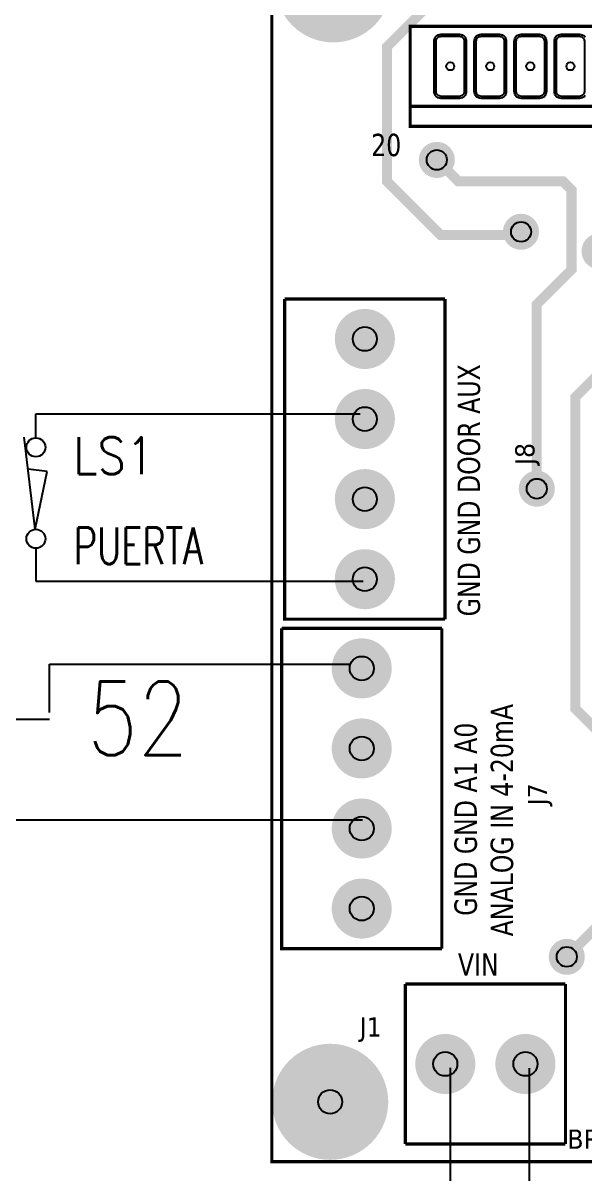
# Model space of a CAD drawing. Header units: millimetres. Extents: x 123.5 to 144.3, y 105.4 to 121.6.
# Drawn here: x 130.895 to 132.327, y 107.296 to 110.226 of the extents above; entities that cross this region are included whole.
import ezdxf
from ezdxf.enums import TextEntityAlignment as Align

# ---------------------------------------------------------------- set-up
doc = ezdxf.new("R2010")
doc.units = ezdxf.units.MM
for name, color, linetype in [('DESC', 250, 'Continuous'), ('SYMS', 7, 'Continuous'), ('TAGS', 250, 'Continuous'), ('WIREFIXED', 7, 'Continuous'), ('WIRES', 7, 'Continuous')]:
    doc.layers.add(name, color=color, linetype=linetype)
doc.styles.get("Standard").update_dxf_attribs({"font": 'tahoma.ttf'})
doc.styles.add('WD', font='romans.shx')

# ---------------------------------------------------------------- blocks, each defined once
blk = doc.blocks.new('EPAD')
at = {"const_width": 0.5}
blk.add_lwpolyline([(-0.25, 0, 1), (0.25, 0, 1)], format="xyb", close=True, dxfattribs=at)
blk = doc.blocks.new('Tarjeta mufla')
for points, const_width in [([(146.2096, 112.4206), (150.1229, 112.4206), (150.1229, 115.5111), (146.2096, 115.5111), (146.2096, 112.4206)], 0.008), ([(146.2096, 112.4206), (150.1229, 112.4206), (150.1229, 115.5111), (146.2096, 115.5111), (146.2096, 112.4206)], 0.008), ([(146.2096, 112.4206), (150.1229, 112.4206), (150.1229, 115.5111), (146.2096, 115.5111), (146.2096, 112.4206)], 0.008), ([(146.8316, 114.7434), (146.8279, 114.7355), (146.6308, 114.7355), (146.497, 114.8694), (146.497, 115.2052), (146.6649, 115.3732), (148.6373, 115.3732), (148.8064, 115.2041)], 0.025), ([(146.5548, 115.0068), (148.6548, 115.0068), (148.6548, 115.2568), (146.5548, 115.2568), (146.5548, 115.0068)], 0.008), ([(146.5548, 115.0068), (148.6548, 115.0068), (148.6548, 115.2568), (146.5548, 115.2568), (146.5548, 115.0068)], 0.008), ([(146.5548, 115.0068), (148.6548, 115.0068), (148.6548, 115.2568), (146.5548, 115.2568), (146.5548, 115.0068)], 0.008), ([(148.6548, 115.0568), (146.5548, 115.0568)], 0.008), ([(148.6548, 115.0568), (146.5548, 115.0568)], 0.008), ([(148.6548, 115.0568), (146.5548, 115.0568)], 0.008), ([(146.871, 114.1017), (146.871, 114.5623), (146.9576, 114.6489), (146.9576, 114.8483), (146.9368, 114.8691), (146.6754, 114.8691), (146.6214, 114.923)], 0.025), ([(146.6418, 114.5757), (146.2418, 114.5757)], 0.008), ([(146.6418, 113.7757), (146.2418, 113.7757), (146.2418, 114.5757)], 0.008), ([(146.6418, 114.5757), (146.2418, 114.5757)], 0.008), ([(146.6418, 113.7757), (146.2418, 113.7757), (146.2418, 114.5757)], 0.008), ([(146.6418, 114.5757), (146.2418, 114.5757)], 0.008), ([(146.6418, 113.7757), (146.2418, 113.7757), (146.2418, 114.5757)], 0.008), ([(146.6418, 114.5757), (146.6418, 113.7757)], 0.008), ([(146.6418, 114.5757), (146.6418, 113.7757)], 0.008), ([(146.6418, 114.5757), (146.6418, 113.7757)], 0.008), ([(147.1116, 114.4749), (146.9674, 114.3307), (146.9674, 113.5519), (147.0577, 113.4615), (147.0678, 113.4615)], 0.025), ([(146.634, 113.7529), (146.234, 113.7529)], 0.008), ([(146.634, 112.9529), (146.234, 112.9529), (146.234, 113.7529)], 0.008), ([(146.634, 113.7529), (146.234, 113.7529)], 0.008), ([(146.634, 112.9529), (146.234, 112.9529), (146.234, 113.7529)], 0.008), ([(146.634, 113.7529), (146.234, 113.7529)], 0.008), ([(146.634, 112.9529), (146.234, 112.9529), (146.234, 113.7529)], 0.008), ([(146.634, 113.7529), (146.634, 112.9529)], 0.008), ([(146.634, 113.7529), (146.634, 112.9529)], 0.008), ([(146.634, 113.7529), (146.634, 112.9529)], 0.008), ([(147.9733, 113.0308), (147.0442, 113.0308), (146.9458, 112.9324)], 0.025), ([(146.5426, 112.8647), (146.5426, 112.4647)], 0.008), ([(146.5426, 112.8647), (146.9426, 112.8647)], 0.008), ([(146.5426, 112.8647), (146.5426, 112.4647)], 0.008), ([(146.5426, 112.8647), (146.9426, 112.8647)], 0.008), ([(146.5426, 112.8647), (146.5426, 112.4647)], 0.008), ([(146.5426, 112.8647), (146.9426, 112.8647)], 0.008), ([(146.9426, 112.8647), (146.9426, 112.4647)], 0.008), ([(146.9426, 112.8647), (146.9426, 112.4647)], 0.008), ([(146.9426, 112.8647), (146.9426, 112.4647)], 0.008), ([(146.5426, 112.4647), (146.9426, 112.4647)], 0.008), ([(146.5426, 112.4647), (146.9426, 112.4647)], 0.008), ([(146.5426, 112.4647), (146.9426, 112.4647)], 0.008)]:
    blk.add_lwpolyline(points, dxfattribs=dict(const_width=const_width))
for points in [[(146.6778, 115.0768), (146.6318, 115.0768), (146.6283, 115.0771), (146.6251, 115.0781), (146.6222, 115.0797), (146.6197, 115.0817), (146.6177, 115.0842), (146.6161, 115.0871), (146.6152, 115.0903), (146.6148, 115.0938), (146.6148, 115.2198), (146.6152, 115.2233), (146.6161, 115.2265), (146.6177, 115.2294), (146.6197, 115.2319), (146.6222, 115.234), (146.6251, 115.2355), (146.6283, 115.2365), (146.6318, 115.2368), (146.6778, 115.2368), (146.6813, 115.2365), (146.6845, 115.2355), (146.6874, 115.234), (146.6899, 115.2319), (146.692, 115.2294), (146.6935, 115.2265), (146.6945, 115.2233), (146.6948, 115.2198), (146.6948, 115.0938), (146.6945, 115.0903), (146.6935, 115.0871), (146.692, 115.0842), (146.6899, 115.0817), (146.6874, 115.0797), (146.6845, 115.0781), (146.6813, 115.0771), (146.6778, 115.0768)], [(146.6778, 115.0818), (146.6318, 115.0818), (146.6294, 115.082), (146.6271, 115.0827), (146.6251, 115.0838), (146.6233, 115.0853), (146.6218, 115.087), (146.6207, 115.0891), (146.6201, 115.0914), (146.6198, 115.0938), (146.6198, 115.2198), (146.6201, 115.2223), (146.6207, 115.2245), (146.6218, 115.2266), (146.6233, 115.2283), (146.6251, 115.2298), (146.6271, 115.2309), (146.6294, 115.2316), (146.6318, 115.2318), (146.6778, 115.2318), (146.6803, 115.2316), (146.6825, 115.2309), (146.6846, 115.2298), (146.6863, 115.2283), (146.6878, 115.2266), (146.6889, 115.2245), (146.6896, 115.2223), (146.6898, 115.2198), (146.6898, 115.0938), (146.6896, 115.0914), (146.6889, 115.0891), (146.6878, 115.087), (146.6863, 115.0853), (146.6846, 115.0838), (146.6825, 115.0827), (146.6803, 115.082), (146.6778, 115.0818)], [(146.7778, 115.0768), (146.7318, 115.0768), (146.7283, 115.0771), (146.7251, 115.0781), (146.7222, 115.0797), (146.7197, 115.0817), (146.7177, 115.0842), (146.7161, 115.0871), (146.7152, 115.0903), (146.7148, 115.0938), (146.7148, 115.2198), (146.7152, 115.2233), (146.7161, 115.2265), (146.7177, 115.2294), (146.7197, 115.2319), (146.7222, 115.234), (146.7251, 115.2355), (146.7283, 115.2365), (146.7318, 115.2368), (146.7778, 115.2368), (146.7813, 115.2365), (146.7845, 115.2355), (146.7874, 115.234), (146.7899, 115.2319), (146.792, 115.2294), (146.7935, 115.2265), (146.7945, 115.2233), (146.7948, 115.2198), (146.7948, 115.0938), (146.7945, 115.0903), (146.7935, 115.0871), (146.792, 115.0842), (146.7899, 115.0817), (146.7874, 115.0797), (146.7845, 115.0781), (146.7813, 115.0771), (146.7778, 115.0768)], [(146.7778, 115.0818), (146.7318, 115.0818), (146.7294, 115.082), (146.7271, 115.0827), (146.7251, 115.0838), (146.7233, 115.0853), (146.7218, 115.087), (146.7207, 115.0891), (146.7201, 115.0914), (146.7198, 115.0938), (146.7198, 115.2198), (146.7201, 115.2223), (146.7207, 115.2245), (146.7218, 115.2266), (146.7233, 115.2283), (146.7251, 115.2298), (146.7271, 115.2309), (146.7294, 115.2316), (146.7318, 115.2318), (146.7778, 115.2318), (146.7803, 115.2316), (146.7825, 115.2309), (146.7846, 115.2298), (146.7863, 115.2283), (146.7878, 115.2266), (146.7889, 115.2245), (146.7896, 115.2223), (146.7898, 115.2198), (146.7898, 115.0938), (146.7896, 115.0914), (146.7889, 115.0891), (146.7878, 115.087), (146.7863, 115.0853), (146.7846, 115.0838), (146.7825, 115.0827), (146.7803, 115.082), (146.7778, 115.0818)], [(146.8778, 115.0768), (146.8318, 115.0768), (146.8283, 115.0771), (146.8251, 115.0781), (146.8222, 115.0797), (146.8197, 115.0817), (146.8177, 115.0842), (146.8161, 115.0871), (146.8152, 115.0903), (146.8148, 115.0938), (146.8148, 115.2198), (146.8152, 115.2233), (146.8161, 115.2265), (146.8177, 115.2294), (146.8197, 115.2319), (146.8222, 115.234), (146.8251, 115.2355), (146.8283, 115.2365), (146.8318, 115.2368), (146.8778, 115.2368), (146.8813, 115.2365), (146.8845, 115.2355), (146.8874, 115.234), (146.8899, 115.2319), (146.892, 115.2294), (146.8935, 115.2265), (146.8945, 115.2233), (146.8948, 115.2198), (146.8948, 115.0938), (146.8945, 115.0903), (146.8935, 115.0871), (146.892, 115.0842), (146.8899, 115.0817), (146.8874, 115.0797), (146.8845, 115.0781), (146.8813, 115.0771), (146.8778, 115.0768)], [(146.8778, 115.0818), (146.8318, 115.0818), (146.8294, 115.082), (146.8271, 115.0827), (146.8251, 115.0838), (146.8233, 115.0853), (146.8218, 115.087), (146.8207, 115.0891), (146.8201, 115.0914), (146.8198, 115.0938), (146.8198, 115.2198), (146.8201, 115.2223), (146.8207, 115.2245), (146.8218, 115.2266), (146.8233, 115.2283), (146.8251, 115.2298), (146.8271, 115.2309), (146.8294, 115.2316), (146.8318, 115.2318), (146.8778, 115.2318), (146.8803, 115.2316), (146.8825, 115.2309), (146.8846, 115.2298), (146.8863, 115.2283), (146.8878, 115.2266), (146.8889, 115.2245), (146.8896, 115.2223), (146.8898, 115.2198), (146.8898, 115.0938), (146.8896, 115.0914), (146.8889, 115.0891), (146.8878, 115.087), (146.8863, 115.0853), (146.8846, 115.0838), (146.8825, 115.0827), (146.8803, 115.082), (146.8778, 115.0818)], [(146.9778, 115.0818), (146.9318, 115.0818), (146.9294, 115.082), (146.9271, 115.0827), (146.9251, 115.0838), (146.9233, 115.0853), (146.9218, 115.087), (146.9207, 115.0891), (146.9201, 115.0914), (146.9198, 115.0938), (146.9198, 115.2198), (146.9201, 115.2223), (146.9207, 115.2245), (146.9218, 115.2266), (146.9233, 115.2283), (146.9251, 115.2298), (146.9271, 115.2309), (146.9294, 115.2316), (146.9318, 115.2318), (146.9778, 115.2318), (146.9803, 115.2316), (146.9825, 115.2309), (146.9846, 115.2298), (146.9863, 115.2283), (146.9878, 115.2266), (146.9889, 115.2245), (146.9896, 115.2223), (146.9898, 115.2198), (146.9898, 115.0938), (146.9896, 115.0914), (146.9889, 115.0891), (146.9878, 115.087), (146.9863, 115.0853), (146.9846, 115.0838), (146.9825, 115.0827), (146.9803, 115.082), (146.9778, 115.0818)]]:
    blk.add_lwpolyline(points, close=True)
blk.add_lwpolyline([(146.992, 115.0842), (146.9899, 115.0817), (146.9874, 115.0797), (146.9845, 115.0781), (146.9813, 115.0771), (146.9778, 115.0768), (146.9778, 115.0768), (146.9318, 115.0768), (146.9283, 115.0771), (146.9251, 115.0781), (146.9222, 115.0797), (146.9197, 115.0817), (146.9177, 115.0842), (146.9161, 115.0871), (146.9152, 115.0903), (146.9148, 115.0938), (146.9148, 115.2198), (146.9152, 115.2233), (146.9161, 115.2265), (146.9177, 115.2294), (146.9197, 115.2319), (146.9222, 115.234), (146.9251, 115.2355), (146.9283, 115.2365), (146.9318, 115.2368), (146.9778, 115.2368), (146.9813, 115.2365), (146.9845, 115.2355), (146.9874, 115.234), (146.9899, 115.2319), (146.992, 115.2294)])
for centre, radius in [((146.6548, 115.1568), 0.01), ((146.7548, 115.1568), 0.01), ((146.8548, 115.1568), 0.01), ((146.9548, 115.1568), 0.01), ((146.6214, 114.923), 0.025), ((146.8316, 114.7434), 0.025), ((146.4418, 114.4757), 0.03), ((146.4418, 114.2757), 0.03), ((146.4418, 114.0757), 0.03), ((146.871, 114.1017), 0.025), ((146.4418, 113.8757), 0.03), ((146.434, 113.6529), 0.03), ((146.434, 113.4529), 0.03), ((146.434, 113.2529), 0.03), ((146.434, 113.0529), 0.03), ((146.9458, 112.9324), 0.025), ((146.6426, 112.6647), 0.03), ((146.8426, 112.6647), 0.03), ((146.3552, 112.5702), 0.03)]:
    blk.add_circle(centre, radius)
for p, xscale, yscale in [((146.3631, 115.3615), 0.29, 0.29), ((146.3631, 115.3615), 0.25, 0.25), ((146.6214, 114.923), 0.09, 0.09), ((146.6214, 114.923), 0.07, 0.07), ((146.8316, 114.7434), 0.09, 0.09), ((146.8316, 114.7434), 0.07, 0.07), ((147.0276, 114.6948), 0.09, 0.09), ((146.4418, 114.4757), 0.15, 0.15), ((146.4418, 114.4757), 0.12, 0.12), ((146.4418, 114.2757), 0.15, 0.15), ((146.4418, 114.2757), 0.12, 0.12), ((146.4418, 114.0757), 0.15, 0.15), ((146.4418, 114.0757), 0.12, 0.12), ((146.871, 114.1017), 0.09, 0.09), ((146.871, 114.1017), 0.07, 0.07), ((146.4418, 113.8757), 0.15, 0.15), ((146.4418, 113.8757), 0.12, 0.12), ((146.434, 113.6529), 0.15, 0.15), ((146.434, 113.6529), 0.12, 0.12), ((146.434, 113.4529), 0.15, 0.15), ((146.434, 113.4529), 0.12, 0.12), ((146.434, 113.2529), 0.15, 0.15), ((146.434, 113.2529), 0.12, 0.12), ((146.434, 113.0529), 0.15, 0.15), ((146.434, 113.0529), 0.12, 0.12), ((146.9458, 112.9324), 0.09, 0.09), ((146.9458, 112.9324), 0.07, 0.07), ((146.6426, 112.6647), 0.15, 0.15), ((146.6426, 112.6647), 0.12, 0.12), ((146.8426, 112.6647), 0.15, 0.15), ((146.8426, 112.6647), 0.12, 0.12), ((146.3552, 112.5702), 0.29, 0.29), ((146.3552, 112.5702), 0.25, 0.25)]:
    blk.add_blockref('EPAD', p, dxfattribs=dict(xscale=xscale, yscale=yscale))
for s, height, width, p in [('20', 0.056, 0.892857, (146.4576, 114.9324)), ('20', 0.056, 0.892857, (146.4576, 114.9324)), ('20', 0.056, 0.892857, (146.4576, 114.9324)), ('VIN', 0.056, 0.892857, (146.6741, 112.8851)), ('VIN', 0.056, 0.892857, (146.6741, 112.8851)), ('VIN', 0.056, 0.892857, (146.6741, 112.8851)), ('J1', 0.048, 1.041667, (146.4288, 112.733)), ('J1', 0.048, 1.041667, (146.4288, 112.733)), ('J1', 0.048, 1.041667, (146.4288, 112.733)), ('BR1', 0.048, 1.041667, (146.9472, 112.453)), ('BR1', 0.048, 1.041667, (146.9472, 112.453)), ('BR1', 0.048, 1.041667, (146.9472, 112.453))]:
    blk.add_text(s, height=height, dxfattribs=dict(width=width)).set_placement(p)
for s, height, width, p in [('GND GND DOOR AUX', 0.056, 0.892857, (146.7293, 113.7828)), ('GND GND DOOR AUX', 0.056, 0.892857, (146.7293, 113.7828)), ('GND GND DOOR AUX', 0.056, 0.892857, (146.7293, 113.7828)), ('J8', 0.048, 1.041667, (146.8652, 114.1611)), ('J8', 0.048, 1.041667, (146.8652, 114.1611)), ('J8', 0.048, 1.041667, (146.8652, 114.1611)), ('ANALOG IN 4-20mA', 0.056, 0.892857, (146.8119, 112.9836)), ('ANALOG IN 4-20mA', 0.056, 0.892857, (146.8119, 112.9836)), ('ANALOG IN 4-20mA', 0.056, 0.892857, (146.8119, 112.9836)), ('GND GND A1 A0', 0.056, 0.892857, (146.7214, 113.0348)), ('GND GND A1 A0', 0.056, 0.892857, (146.7214, 113.0348)), ('GND GND A1 A0', 0.056, 0.892857, (146.7214, 113.0348)), ('J7', 0.048, 1.041667, (146.8967, 113.3107)), ('J7', 0.048, 1.041667, (146.8967, 113.3107)), ('J7', 0.048, 1.041667, (146.8967, 113.3107))]:
    blk.add_text(s, height=height, rotation=90, dxfattribs=dict(width=width)).set_placement(p)
blk = doc.blocks.new('VLS12')
at = {"linetype": 'Continuous'}
for p, q in [((-0.0023, -0.1232), (-0.0395, 0.1901)), ((0.0383, 0.0734), (-0.0265, 0.0809)), ((-0.0023, -0.1232), (0.0383, 0.0734))]:
    blk.add_line(p, q, dxfattribs=at)
for centre in [(0, 0.1553), (0, -0.1553)]:
    blk.add_circle(centre, 0.0322)
at = {"style": 'WD'}
for tag, p, width in [('INST', (0.1269, 0.3902), 0.7), ('LOC', (0.1269, 0.2206), 0.7), ('TAG1', (0.1269, 0.0644), 0.9), ('XREF', (0.1287, -0.09), 0.7), ('DESC1', (0.1287, -0.242), 0.7), ('DESC2', (0.1287, -0.3982), 0.7), ('WDTAGALT', (0.125, -0.5625), 0.7)]:
    blk.add_attdef(tag, p, '', height=0.125, dxfattribs=dict(at, width=width))
at = {"linetype": 'Continuous', "style": 'WD'}
for tag, height, flags, p in [('TERM01', 0.125, 8, (-0.055, 0.2066)), ('MFG', 0.01, 9, (-0.1421, -0.0881)), ('CAT', 0.01, 9, (-0.1421, -0.0731))]:
    blk.add_attdef(tag, text='', height=height, dxfattribs=dict(at, flags=flags)).set_placement(p, align=Align.RIGHT)
at = {"color": 7, "style": 'WD', "flags": 1}
for tag, p in [('X2TERM01', (0, 0.1875)), ('X8TERM02', (0, -0.1875))]:
    blk.add_attdef(tag, p, '', height=0.0125, dxfattribs=at)
at = {"color": 7, "style": 'WD'}
for tag, p in [('X4LINK', (-0.1094, 0)), ('X1LINK', (0.0938, 0))]:
    blk.add_attdef(tag, p, '', height=0.01, dxfattribs=at)
at = {"style": 'WD'}
for tag, flags, p in [('FAMILY', 9, (-0.1421, -0.0365)), ('CONTACT', 1, (-0.1421, -0.0531))]:
    blk.add_attdef(tag, text='', height=0.01, dxfattribs=dict(at, flags=flags)).set_placement(p, align=Align.RIGHT)
at = {"linetype": 'Continuous', "style": 'WD', "flags": 9}
blk.add_attdef('ASSYCODE', text='', height=0.01, dxfattribs=at).set_placement((-0.1562, -0.125), align=Align.CENTER)
at = {"linetype": 'Continuous', "style": 'WD', "flags": 8}
blk.add_attdef('TERM02', text='', height=0.125, dxfattribs=at).set_placement((-0.0407, -0.2134), align=Align.TOP_RIGHT)
blk = doc.blocks.new('WD_WNH')
at = {"linetype": 'Continuous', "style": 'WD', "width": 0.8}
blk.add_attdef('WIRENO', text='', height=0.125, dxfattribs=at).set_placement((0, 0.0625), align=Align.CENTER)
at = {"style": 'WD', "flags": 1}
for tag, p in [('W01USER', (0, 0.0781)), ('W02USER', (0, 0.0703)), ('W03USER', (0, 0.0625)), ('W04USER', (0, 0.0547)), ('W05USER', (0, 0.0469)), ('W06USER', (0, 0.0391)), ('W07USER', (0, 0.0312)), ('W08USER', (0, 0.0234)), ('W09USER', (0, 0.0156)), ('W10USER', (0, 0.0078))]:
    blk.add_attdef(tag, text='', height=0.005, dxfattribs=at).set_placement(p, align=Align.CENTER)

msp = doc.modelspace()

# ---------------------------------------------------------------- linework, layer by layer
at = {"layer": 'WIRES'}
for p, q in [((130.9283, 109.1692), (130.9283, 109.23)), ((130.9283, 109.23), (131.7543, 109.23)), ((130.9283, 108.8879), (130.9283, 108.8043)), ((130.9283, 108.8043), (131.7619, 108.8043)), ((130.9625, 108.4694), (130.9625, 108.5924)), ((130.9625, 108.5924), (131.7288, 108.5924)), ((130.3105, 108.4526), (130.9625, 108.4526)), ((130.5418, 108.1959), (131.7602, 108.1959)), ((131.9838, 106.4427), (131.9838, 107.5638)), ((132.185, 106.2724), (132.185, 107.5626))]:
    msp.add_line(p, q, dxfattribs=at)

# ---------------------------------------------------------------- block references
at = {"layer": 'DESC', "xscale": 1.020266282160534, "yscale": 1.020266282160534, "zscale": 1.020266282160534}
msp.add_blockref('Tarjeta mufla', (-17.6436, -7.3746), dxfattribs=at)
at = {"layer": 'SYMS'}
ref = msp.add_blockref('VLS12', (130.9283, 109.0285), dxfattribs=dict(at, xscale=0.75, yscale=0.75, zscale=0.75))
ref.add_attrib('DESC1', 'PUERTA', (131.0248, 108.8471), dxfattribs={"layer": 'DESC', "height": 0.09375, "style": 'WD', "width": 0.7})
ref.add_attrib('TAG1', 'LS1', (131.0235, 109.0768), dxfattribs={"layer": 'TAGS', "height": 0.09375, "style": 'WD', "width": 0.9})
at = {"layer": 'WIREFIXED'}
ref = msp.add_blockref('WD_WNH', (131.063, 108.0503), dxfattribs=dict(at, xscale=1.5, yscale=1.5, zscale=1.5))
ref.add_attrib('WIRENOF', '52', dxfattribs={"linetype": 'Continuous', "height": 0.1875, "style": 'WD', "width": 0.8}).set_placement((131.188, 108.3606), align=Align.CENTER)

doc.saveas('drawing.dxf')
